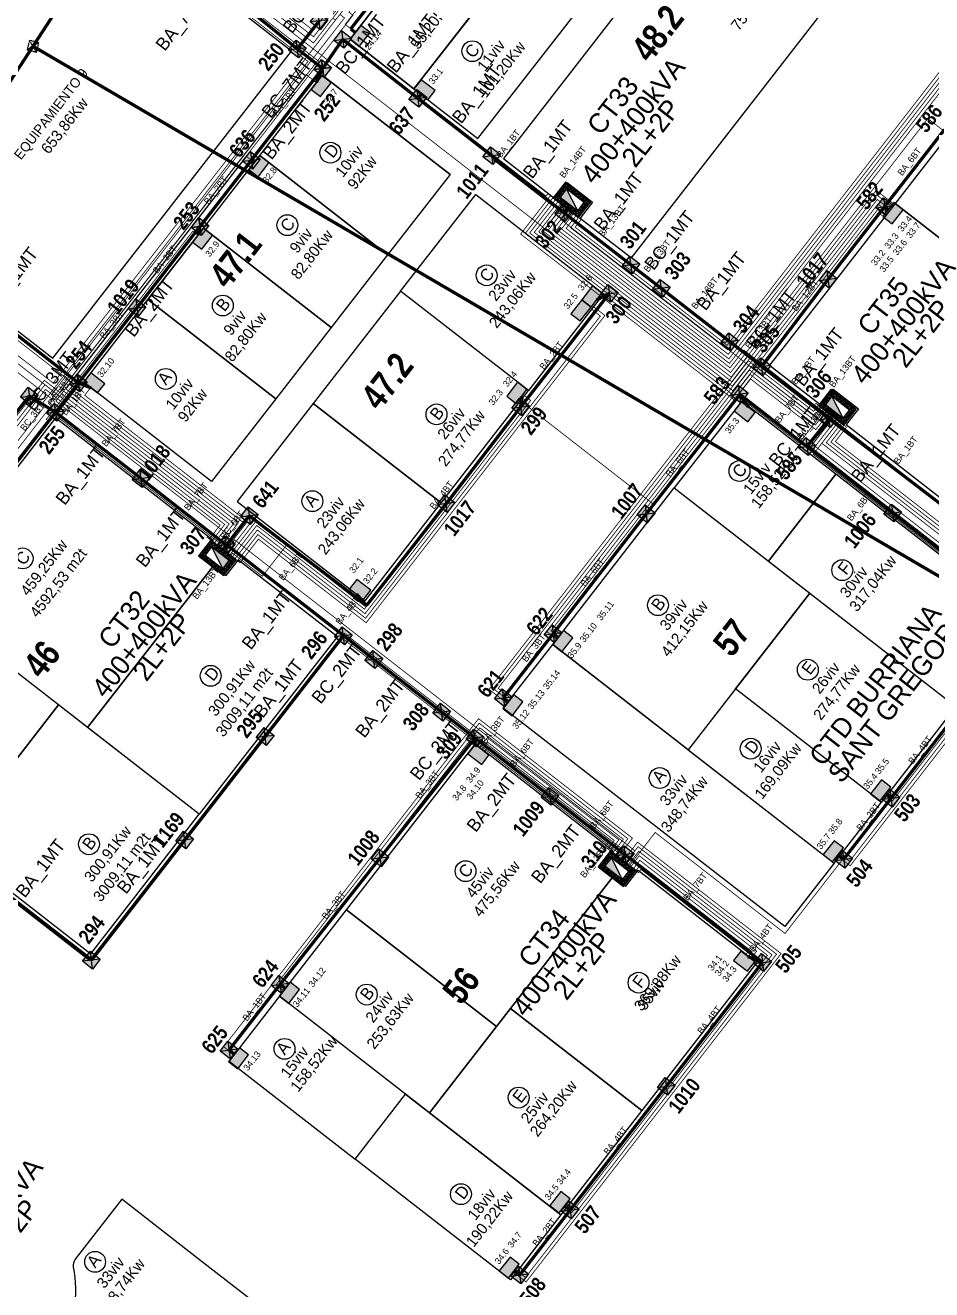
# Model space of a CAD drawing. Header units: metres. Extents: x 750363 to 753809, y 4417932 to 4421953.
# Drawn here: x 752393.5 to 752673.3, y 4419064 to 4419454.3 of the extents above; entities that cross this region are included whole.
import ezdxf
from ezdxf.enums import TextEntityAlignment as Align

# ---------------------------------------------------------------- set-up
doc = ezdxf.new("R2010")
doc.units = ezdxf.units.M
for name, pattern in [('RAYITAS', [0.375, 0.25, -0.125]), ('TRAZO_Y_PUNTO', [25.4, 12.7, -6.35, 0, -6.35]), ('TRAZOS2', [9.525, 6.35, -3.175]), ('VALS2', [1.25, 0.625, -0.125, 0.125, -0.125, 0.125, -0.125])]:
    doc.linetypes.add(name, pattern=pattern)
for name, color, linetype in [('----1-verde oscuro', 104, 'Continuous'), ('----AMARILLO', 2, 'Continuous'), ('----CIANO', 150, 'Continuous'), ('--norte h4', 7, 'TRAZOS2'), ('0-LAMT_EXISTENTE', 20, 'VALS2'), ('0-MANZANAS', 10, 'Continuous'), ('0-REPARCELACION', 5, 'Continuous'), ('1-ANILLO-MT', 40, 'Continuous'), ('1-CONEXIÓN S.T.', 7, 'Continuous'), ('1-CT', 2, 'TRAZOS2'), ('1-CT-TXT', 3, 'TRAZOS2'), ('1-DESVIO-LINEA EXISTENTE', 210, 'Continuous'), ('1-LINEAS-MT', 7, 'Continuous'), ('2-ARQUETAS-CRUCE', 10, 'Continuous'), ('2-ARQUETAS-PASO', 170, 'Continuous'), ('2-ARQUETAS-TRAFO', 7, 'Continuous'), ('2-CARGAS-BT', 7, 'Continuous'), ('2-HORNACINAS', 7, 'Continuous'), ('2-HORNACINAS-TXT-SIMPLE', 2, 'Continuous'), ('2-LINEAS-BT', 10, 'Continuous'), ('2-TEXTO ZANJA-BT', 7, 'Continuous'), ('2-TEXTO ZANJA-MT', 7, 'Continuous'), ('2-TEXTO-ARQUETA-MT', 7, 'Continuous'), ('2-ZANJAS-BT', 170, 'Continuous'), ('2-ZANJAS-MT', 10, 'Continuous'), ('2-ZANJAS-MT-BT', 82, 'Continuous')]:
    doc.layers.add(name, color=color, linetype=linetype)
doc.styles.add('Century', font='GOTHIC.TTF')
doc.styles.add('Century_1_1000', font='GOTHIC.TTF', dxfattribs={"height": 2})
doc.styles.add('Century_1_2000', font='GOTHIC.TTF', dxfattribs={"height": 4})
doc.styles.add('Century_1_2500', font='GOTHIC.TTF', dxfattribs={"height": 6})
doc.styles.add('Urbanismo_1_1000', font='swisscb.ttf', dxfattribs={"height": 3})
doc.styles.add('Urbanismo_1_2500', font='swisscb.ttf', dxfattribs={"height": 8})

# ---------------------------------------------------------------- blocks, each defined once
blk = doc.blocks.new('ct')
at = {"linetype": 'Continuous'}
h = blk.add_hatch(dxfattribs=at)
h.set_pattern_fill('ANSI31', color=253, scale=0.1, angle=-142.1201, style=0)
h.set_pattern_definition([(45, (0, -5e-10), (-0.2245064, 0.2245064), [])])
h.paths.add_polyline_path([(-1183.13, 162.26), (-1193.03, 162.26), (-1193.03, 156.06), (-1183.13, 156.06)])
h.paths.add_polyline_path([(-1184.63, 160.76), (-1184.63, 157.56), (-1191.53, 157.56), (-1191.53, 160.76)], flags=16)
blk.add_hatch(color=80, dxfattribs=at).paths.add_polyline_path([(-1191.53, 160.76), (-1191.53, 157.56), (-1184.63, 157.56)])
at = {"color": 80, "linetype": 'Continuous'}
blk.add_line((-1184.63, 157.56), (-1191.53, 160.76), dxfattribs=at)
at = {"color": 5, "linetype": 'Continuous'}
blk.add_lwpolyline([(-1193.03, 156.06), (-1183.13, 156.06), (-1183.13, 162.26), (-1193.03, 162.26)], close=True, dxfattribs=at)
at = {"color": 6, "linetype": 'Continuous'}
blk.add_lwpolyline([(-1191.53, 157.56), (-1184.63, 157.56), (-1184.63, 160.76), (-1191.53, 160.76)], close=True, dxfattribs=at)
blk = doc.blocks.new('PM')
at = {"color": 192}
for p, q in [((1.5, 1.5), (-1.5, -1.5)), ((-1.5, 1.5), (1.5, -1.5))]:
    blk.add_line(p, q, dxfattribs=at)
blk.add_lwpolyline([(-1.5, -1.5), (1.5, -1.5), (1.5, 1.5), (-1.5, 1.5)], close=True, dxfattribs=at)
blk = doc.blocks.new('HORNACINA')
at = {"layer": '--norte h4'}
blk.add_hatch(color=141, dxfattribs=at).paths.add_polyline_path([(-3.63, 2.72), (-3.63, -2.72), (0, -2.72), (0, 2.72)])
at = {"layer": '--norte h4', "color": 5}
blk.add_lwpolyline([(-3.63, 2.72), (-3.63, -2.72), (0, -2.72), (0, 2.72)], close=True, dxfattribs=at)
blk = doc.blocks.new('Arqueta 001')
h = blk.add_hatch(color=255)
h.dxf.hatch_style = 1
h.paths.add_polyline_path([(-1.95, 1.95), (0, 0), (1.95, 1.95)])
h.paths.add_polyline_path([(0, 0), (-1.95, -1.95), (1.95, -1.95)])
h = blk.add_hatch(color=256)
h.dxf.hatch_style = 1
h.paths.add_polyline_path([(0, 0), (-1.95, 1.95), (-1.95, -1.95)])
h.paths.add_polyline_path([(1.95, -1.95), (1.95, 1.95), (0, 0)])
h = blk.add_hatch(color=256)
h.dxf.hatch_style = 1
h.paths.add_polyline_path([(1.95, 1.95), (-1.95, 1.95), (0, 0)])
h.paths.add_polyline_path([(0, 0), (-1.95, -1.95), (1.95, -1.95)])
for p, q in [((-1.95, 1.95), (1.95, 1.95)), ((-1.95, -1.95), (-1.95, 1.95)), ((-1.95, 1.95), (1.95, -1.95)), ((1.95, 1.95), (-1.95, -1.95)), ((1.95, 1.95), (1.95, -1.95)), ((1.95, -1.95), (-1.95, -1.95))]:
    blk.add_line(p, q)

msp = doc.modelspace()

# ---------------------------------------------------------------- linework, layer by layer
at = {"layer": '----1-verde oscuro', "const_width": 0.25, "elevation": 1.34}
for points in [[(752576.06, 4419197.92), (752576.69, 4419198.73), (752490.88, 4419265.45), (752413.22, 4419165.58), (752324.39, 4419234.65), (752400.36, 4419332.34), (752399.97, 4419332.64), (752408.46, 4419343.57), (752319.8, 4419412.51), (752320.97, 4419414.01)], [(752321.67, 4419413.46), (752321.44, 4419413.16), (752410.63, 4419343.81), (752402.85, 4419333.81), (752453.65, 4419294.3), (752453.07, 4419293.55)], [(752456.88, 4419290.6), (752457.46, 4419291.35), (752466.64, 4419284.2), (752474.1, 4419293.79), (752498.29, 4419274.98), (752547.1, 4419337.75), (752587.34, 4419306.45), (752613.4, 4419339.96), (752632.31, 4419325.25), (752640.26, 4419335.48)], [(752644.64, 4419332.08), (752636.69, 4419321.85), (752691.39, 4419279.31), (752690.75, 4419278.48)], [(752695.16, 4419275.05), (752695.81, 4419275.88), (752702.94, 4419270.34), (752627.99, 4419173.95), (752587.91, 4419205.12), (752579.96, 4419194.89)]]:
    msp.add_lwpolyline(points, dxfattribs=at)
at = {"layer": '----AMARILLO', "const_width": 0.25, "elevation": 1.34}
msp.add_lwpolyline([(752229, 4420415.2), (752233.3, 4420411.86), (752223.54, 4420399.31), (752317.5, 4420326.25), (752315.63, 4420323.84), (752554.53, 4420138.08), (752559.33, 4420144.26), (752711.75, 4420025.74), (752709.71, 4420023.11), (752850.24, 4419913.84), (752786.39, 4419831.72), (752784.73, 4419833.01), (752493.39, 4419458.34), (752494.63, 4419457.38), (752402.21, 4419338.53), (752312.18, 4419408.54), (752318.14, 4419416.21)], dxfattribs=at)
at = {"layer": '----CIANO', "const_width": 0.25, "elevation": 1.34}
for points in [[(751863.85, 4419769.47), (751858.79, 4419762.96), (751873.11, 4419751.83), (751960.59, 4419864.32), (751958.67, 4419865.82), (752150.67, 4420112.73), (752148.93, 4420114.09), (752228.42, 4420216.32), (752226.41, 4420217.89), (752307.99, 4420322.82), (752555.56, 4420130.32), (752560.26, 4420136.37), (752702.81, 4420025.53), (752700.55, 4420022.62), (752843.37, 4419911.56), (752786.18, 4419838), (752784.97, 4419838.94), (752487.92, 4419456.93), (752489.23, 4419455.9), (752402.1, 4419343.85), (752316.15, 4419410.68), (752319.58, 4419415.09)], [(752318.83, 4419415.67), (752314.2, 4419409.71), (752402.3, 4419341.2), (752492.01, 4419456.57), (752490.61, 4419457.66), (752784.91, 4419836.15), (752786.39, 4419835), (752846.87, 4419912.78), (752704.19, 4420023.72), (752726.45, 4420052.34), (752722.76, 4420055.21), (752836.13, 4420201.01), (752845.71, 4420193.57), (752842.33, 4420189.22)]]:
    msp.add_lwpolyline(points, dxfattribs=at)
at = {"layer": '0-LAMT_EXISTENTE', "color": 31, "linetype": 'TRAZO_Y_PUNTO', "ltscale": 0.5, "const_width": 1, "elevation": 1.34}
for points in [[(753045.11, 4420419.53), (752998.2, 4420375.82), (752921.51, 4420256.68), (752823.67, 4420106.48), (752736.8, 4419973.28), (752651.04, 4419840.28), (752555.64, 4419693.8), (752481.48, 4419579.51), (752395.87, 4419447.82), (752322.72, 4419335.53), (752235.88, 4419201.16), (752155.11, 4419077.06), (752066.85, 4418911.37), (751999.41, 4418785), (751920.18, 4418635.76), (751935.75, 4418556.49)], [(752395.87, 4419447.82), (752686.91, 4419277.54)]]:
    msp.add_lwpolyline(points, dxfattribs=at)
at = {"layer": '0-REPARCELACION'}
for points in [[(752569.77, 4419547.89), (752493.71, 4419449.96), (752513.45, 4419434.62), (752555.17, 4419488.32), (752574.91, 4419472.99), (752609.26, 4419517.22)], [(752617.16, 4419511.08), (752578.32, 4419461.08), (752573.47, 4419454.84), (752544.9, 4419418.05), (752541.1, 4419413.15), (752541.1, 4419413.15), (752556.93, 4419400.85), (752560.73, 4419405.75), (752568.55, 4419399.68), (752564.75, 4419394.78), (752580.58, 4419382.48), (752656.65, 4419480.41)], [(752475.64, 4419446.26), (752396.59, 4419507.66), (752392.79, 4419502.77), (752384.97, 4419508.84), (752318.96, 4419423.86), (752326.78, 4419417.79), (752322.98, 4419412.89), (752402.03, 4419351.49)], [(752555.17, 4419488.32), (752513.45, 4419434.62), (752533.2, 4419419.29), (752574.91, 4419472.99)], [(752493.71, 4419449.96), (752518.16, 4419481.44), (752537.91, 4419466.1), (752513.45, 4419434.62)], [(752465.83, 4419414.07), (752485.12, 4419438.9), (752524.61, 4419408.23), (752505.32, 4419383.39)], [(752680.63, 4419423.25), (752661.98, 4419399.24), (752694.88, 4419373.68), (752713.53, 4419397.69)], [(752448.44, 4419391.67), (752465.83, 4419414.07), (752505.32, 4419383.39), (752487.93, 4419361)], [(752509.28, 4419372.19), (752532.51, 4419402.09), (752572, 4419371.42), (752548.77, 4419341.52)], [(752661.98, 4419399.24), (752627.03, 4419354.25), (752623.23, 4419349.36), (752631.05, 4419343.28), (752639.03, 4419337.09), (752642.83, 4419341.98), (752650.65, 4419335.91), (752646.84, 4419331.02), (752710.1, 4419281.88), (752748.85, 4419331.76)], [(752431.34, 4419369.66), (752448.44, 4419391.67), (752487.93, 4419361), (752470.83, 4419338.99)], [(752411.51, 4419344.13), (752431.34, 4419369.66), (752470.83, 4419338.99), (752451, 4419313.46)], [(752509.28, 4419372.19), (752482.35, 4419337.52), (752521.84, 4419306.85), (752548.77, 4419341.52)], [(752614.64, 4419338.3), (752593.8, 4419311.47), (752622.86, 4419288.9), (752643.7, 4419315.73)], [(752451.43, 4419295.4), (752447.62, 4419290.5), (752451.53, 4419287.47), (752412.73, 4419237.51), (752403.76, 4419244.48), (752360.32, 4419278.22), (752402.92, 4419333.07)], [(752643.7, 4419315.73), (752622.86, 4419288.9), (752680.67, 4419243.99), (752701.52, 4419270.82)], [(752556.27, 4419263.15), (752593.8, 4419311.47), (752635.62, 4419278.99), (752598.09, 4419230.67)], [(752489.8, 4419265.6), (752447.19, 4419210.74), (752412.73, 4419237.51), (752451.53, 4419287.47), (752455.44, 4419284.43), (752459.25, 4419289.33)], [(752360.32, 4419278.22), (752326.86, 4419235.14), (752370.3, 4419201.4), (752403.76, 4419244.48)], [(752612.69, 4419249.47), (752635.62, 4419278.99), (752680.67, 4419243.99), (752657.75, 4419214.47)], [(752541.03, 4419243.53), (752556.27, 4419263.15), (752643.15, 4419195.67), (752627.91, 4419176.05)], [(752612.69, 4419249.47), (752598.09, 4419230.67), (752643.15, 4419195.67), (752657.75, 4419214.47)], [(752403.76, 4419244.48), (752370.3, 4419201.4), (752413.73, 4419167.67), (752447.19, 4419210.74)], [(752492.62, 4419181.2), (752532.45, 4419232.47), (752574.87, 4419199.52), (752571.07, 4419194.62), (752574.98, 4419191.58), (752538.96, 4419145.21)], [(752543.29, 4419150.79), (752574.98, 4419191.58), (752578.89, 4419188.55), (752582.69, 4419193.44), (752619.32, 4419165), (752583.83, 4419119.3)], [(752471.95, 4419154.58), (752492.62, 4419181.2), (752538.96, 4419145.21), (752518.29, 4419118.59)], [(752471.95, 4419154.58), (752456.38, 4419134.54), (752495.28, 4419104.33), (752510.85, 4419124.37)], [(752518.29, 4419118.59), (752543.29, 4419150.79), (752583.83, 4419119.3), (752558.82, 4419087.11)], [(752495.28, 4419104.33), (752510.85, 4419124.37), (752558.82, 4419087.11), (752543.26, 4419067.07)]]:
    msp.add_lwpolyline(points, close=True, dxfattribs=at)
for points in [[(752524.61, 4419408.23), (752485.12, 4419438.9)], [(752524.61, 4419408.23), (752504.87, 4419423.56)], [(752448.44, 4419391.67), (752431.34, 4419369.66)]]:
    msp.add_lwpolyline(points, dxfattribs=at)
for points in [[(752482.35, 4419337.52), (752458.9, 4419307.32, 0.000003), (752458.9, 4419307.32), (752498.39, 4419276.65), (752521.84, 4419306.85)], [(752329.97, 4419083.31), (752254.48, 4419141.95), (752220.91, 4419098.73), (752217.67, 4419094.56), (752216.3, 4419092.79), (752214.84, 4419090.91), (752179.79, 4419045.79, -0.261248), (752183.22, 4419022.56), (752373.21, 4418874.99, -0.000006), (752373.21, 4418874.99, 0.000006), (752373.21, 4418874.99), (752373.21, 4418874.99, -0.272714), (752397.24, 4418879.07), (752470.87, 4418973.87), (752395.38, 4419032.51, -0.845154)], [(752423.26, 4419091.89), (752408.87, 4419073.37, 0.213422), (752408.29, 4419070.99, -0.155479), (752405.04, 4419045.69, 0.350001), (752405.91, 4419042.05), (752436.02, 4419018.67), (752437.75, 4419017.33), (752439.93, 4419015.64), (752470.6, 4419055.13), (752447.26, 4419073.25)]]:
    msp.add_lwpolyline(points, format="xyb", close=True, dxfattribs=at)
at = {"layer": '0-REPARCELACION', "color": 6}
for centre in [(752531.47, 4419446.28), (752487.66, 4419414.96), (752474.38, 4419392.59), (752535.88, 4419377.1), (752454.44, 4419367.77), (752436.85, 4419345.13), (752520.42, 4419334.18), (752613.93, 4419316.69), (752482.11, 4419307.38), (752392.64, 4419289.72), (752645.65, 4419286.08), (752588.77, 4419275.27, 1.34), (752450.71, 4419253.49), (752635.02, 4419255.35), (752617.38, 4419230.99), (752589.29, 4419221.93), (752413.14, 4419201.49), (752529.38, 4419193.17), (752582.78, 4419158.76, -1.34), (752498.88, 4419155.08, 1.34), (752473.5, 4419138.32, 1.34), (752545.78, 4419123.28), (752527.95, 4419093.47), (752415.03, 4419072.59)]:
    msp.add_circle(centre, 3.22, dxfattribs=at)
at = {"layer": '1-ANILLO-MT'}
msp.add_lwpolyline([(752391.27, 4419511.36, 0.25, 0.25, 0), (752396.21, 4419517.72, 0.25, 0.25, 0), (752482.45, 4419450.74, 0.25, 0.25, 0), (752842.74, 4419914.09, 0.25, 0.25, 0), (752704.5, 4420021.46, 0.25, 0.25, 0), (752316.32, 4420322.96, 0.25, 0.25, 0), (752150.7, 4420109.85, 0.25, 0.25, 0), (752140.42, 4420117.85, 0.25, 0.25, 0), (752143.84, 4420122.24, 0, 0, 0)], format="xyseb", dxfattribs=at)
at = {"layer": '1-ANILLO-MT', "const_width": 0.25}
msp.add_lwpolyline([(752392.45, 4419510.44), (752396.48, 4419515.62), (752482.44, 4419448.85), (752790.56, 4419845.09), (752796.68, 4419840.34)], dxfattribs=at)
at = {"layer": '1-CONEXIÓN S.T.', "color": 212, "const_width": 0.25}
msp.add_lwpolyline([(752390.08, 4419512.28), (752395.95, 4419519.83), (752482.32, 4419452.74), (752838.95, 4419911.34), (752310.12, 4420322.08), (751868.74, 4419754.44), (751859.69, 4419761.48), (751854.9, 4419765.19), (751775.18, 4419827.18), (751693.33, 4419721.92), (751686.41, 4419727.3), (751684.44, 4419724.77), (751672.99, 4419726.42), (751660.1, 4419724.9), (751656.41, 4419726.97), (751648.96, 4419713.91), (751618.1, 4419731.52), (751600.29, 4419740.92), (751577.68, 4419751.79), (751552.07, 4419762.75)], dxfattribs=at)
at = {"layer": '1-DESVIO-LINEA EXISTENTE'}
msp.add_lwpolyline([(752396.01, 4419507.68, 0.25, 0.25, 0), (752397.23, 4419509.26, 0.25, 0.25, 0), (752480.47, 4419444.61, 0.25, 0.25, 0), (752487.58, 4419453.76, 0.25, 0.25, 0), (752487.58, 4419453.76, 0.25, 0.25, 0), (752564.8, 4419553.01, 0.25, 0.25, 0), (752787.63, 4419839.58, 0.25, 0.25, 0), (752787.55, 4419839.64, 0.25, 0.25, 0), (752843.5, 4419911.6, 0.25, 0.25, 0), (752702.22, 4420021.33, 0.25, 0.25, 0), (752727.8, 4420054.23, 0.25, 0.25, 0), (752722.37, 4420058.45, 0.25, 0.25, 0), (752836.74, 4420205.7, 0.25, 0.25, 0), (752849.38, 4420195.87, 0.25, 0.25, 0), (752843.5, 4420188.31, 0, 0, 0)], format="xyseb", dxfattribs=at)
at = {"layer": '1-DESVIO-LINEA EXISTENTE', "linetype": 'Continuous', "const_width": 0.25}
msp.add_lwpolyline([(752326.79, 4419060.86), (752326.86, 4419067.24), (752327.96, 4419073.56), (752330.36, 4419080.32), (752331.29, 4419082.21), (752332.75, 4419084.53), (752252.13, 4419147.18), (752399.41, 4419336.6), (752398.54, 4419337.28), (752480.75, 4419443.12), (752397.81, 4419507.55)], dxfattribs=at)
at = {"layer": '1-LINEAS-MT', "color": 80, "const_width": 0.25}
for points in [[(752388.9, 4419513.2), (752389.55, 4419514.03), (752382.83, 4419519.26), (752308.1, 4419423.05), (752407.24, 4419346.04), (752400.64, 4419337.54), (752401.52, 4419336.86), (752207.9, 4419087.86), (752102.31, 4419169.97), (752100.39, 4419167.51)], [(752453.72, 4419293.05), (752456.53, 4419296.67), (752402.94, 4419338.29), (752484.27, 4419443), (752396.7, 4419511.01), (752394.82, 4419508.6)], [(752455.3, 4419291.82), (752458.11, 4419295.44), (752581.66, 4419199.47), (752578.8, 4419195.79)], [(752296.83, 4419126.24), (752289.23, 4419116.47), (752253.97, 4419143.85), (752324.81, 4419234.95), (752413.71, 4419165.9), (752491.94, 4419266.63), (752578.86, 4419199.12), (752577.22, 4419197.02)]]:
    msp.add_lwpolyline(points, dxfattribs=at)
at = {"layer": '1-LINEAS-MT', "color": 10, "const_width": 0.25}
for points in [[(752559.44, 4419398.68), (752553.85, 4419391.49), (752396.74, 4419513.51), (752393.64, 4419509.52)], [(752561.02, 4419397.46), (752558.67, 4419394.43), (752640.11, 4419331.17), (752642.25, 4419333.93)], [(752642.96, 4419333.38), (752635.64, 4419323.95), (752692.81, 4419279.55), (752691.52, 4419277.89)]]:
    msp.add_lwpolyline(points, dxfattribs=at)
at = {"layer": '2-LINEAS-BT'}
msp.add_line((752556.63, 4419398.33), (752538.04, 4419412.78), dxfattribs=at)
at = {"layer": '2-LINEAS-BT', "const_width": 0.25}
for points in [[(752577.02, 4419675.14), (752581.48, 4419671.68), (752547.77, 4419628.28), (752597.29, 4419589.83), (752492.22, 4419454.56), (752495.38, 4419452.1)], [(752565.05, 4419394.32), (752563.21, 4419391.95), (752610.13, 4419355.51), (752690.31, 4419458.75), (752789.29, 4419381.87), (752750.11, 4419331.42), (752748.78, 4419332.45)], [(752783.38, 4419381.6), (752784.49, 4419383.03), (752690.67, 4419455.94), (752610.49, 4419352.71), (752560.41, 4419391.6), (752563.47, 4419395.55)], [(752784.17, 4419380.99), (752785.89, 4419383.21), (752690.49, 4419457.34), (752610.31, 4419354.11), (752561.81, 4419391.78), (752564.26, 4419394.93)], [(752697.61, 4419445.1), (752688.82, 4419451.92), (752610.66, 4419351.3), (752559.01, 4419391.42), (752562.68, 4419396.16)], [(752697, 4419444.31), (752689, 4419450.52), (752610.84, 4419349.9), (752557.6, 4419391.25), (752561.89, 4419396.78)], [(752483.34, 4419436.6), (752480.18, 4419439.06), (752404.68, 4419341.84), (752457.84, 4419300.55), (752452.65, 4419293.88)], [(752554.79, 4419402.3), (752554.21, 4419401.55), (752514.95, 4419432.05), (752515.67, 4419432.97)], [(752678.5, 4419420.52), (752672.08, 4419425.5), (752611.19, 4419347.09), (752554.8, 4419390.9), (752560.32, 4419398)], [(752453.44, 4419293.27), (752459.24, 4419300.73), (752406.08, 4419342.02), (752461.8, 4419413.76), (752464.16, 4419411.92)], [(752658.27, 4419395.32), (752657.01, 4419396.3), (752614.65, 4419341.77), (752612.25, 4419338.68), (752546.38, 4419389.84), (752555.58, 4419401.68)], [(752658.89, 4419396.11), (752656.83, 4419397.71), (752613.86, 4419342.38), (752612.07, 4419340.08), (752547.78, 4419390.01), (752556.37, 4419401.07)], [(752659.5, 4419396.9), (752656.66, 4419399.11), (752613.07, 4419342.99), (752611.9, 4419341.48), (752549.18, 4419390.19), (752557.16, 4419400.46)], [(752660.11, 4419397.69), (752656.48, 4419400.51), (752612.28, 4419343.61), (752611.72, 4419342.88), (752550.59, 4419390.37), (752557.95, 4419399.84)], [(752660.73, 4419398.48), (752656.3, 4419401.92), (752611.54, 4419344.29), (752551.99, 4419390.54), (752558.74, 4419399.23)], [(752661.34, 4419399.27), (752656.13, 4419403.32), (752611.37, 4419345.69), (752553.39, 4419390.72), (752559.53, 4419398.62)], [(752554.79, 4419402.3), (752565.85, 4419393.71)], [(752746.8, 4419329.91), (752747.59, 4419329.3), (752709.79, 4419280.63), (752615.28, 4419354.03), (752611.03, 4419348.56), (752556.29, 4419391.07), (752561.16, 4419397.34)], [(752446.77, 4419389.52), (752445.19, 4419390.75), (752407.48, 4419342.19), (752460.64, 4419300.9), (752454.23, 4419292.65)], [(752458.97, 4419288.97), (752465.27, 4419297.09), (752498.52, 4419271.26), (752570.99, 4419364.54), (752567.83, 4419366.99)], [(752459.76, 4419288.36), (752465.45, 4419295.68), (752498.7, 4419269.86), (752572.39, 4419364.71), (752568.44, 4419367.78)], [(752450.28, 4419295.72), (752453.63, 4419300.02), (752399.74, 4419341.88), (752351.44, 4419279.7), (752348.28, 4419282.15)], [(752364.03, 4419302.5), (752366.4, 4419300.66), (752399.53, 4419343.31), (752455.03, 4419300.2), (752451.07, 4419295.11)], [(752451.86, 4419294.49), (752456.43, 4419300.38), (752399.35, 4419344.71), (752366.23, 4419302.06), (752364.65, 4419303.29)], [(752455.02, 4419292.04), (752462.04, 4419301.08), (752411.82, 4419340.09), (752413.66, 4419342.46)], [(752457.39, 4419290.2), (752464.92, 4419299.89), (752498.17, 4419274.07), (752548.07, 4419338.32), (752546.49, 4419339.54)], [(752458.18, 4419289.59), (752465.1, 4419298.49), (752498.34, 4419272.66), (752549.47, 4419338.49), (752547.1, 4419340.33)], [(752492.87, 4419280.94), (752492.76, 4419280.8), (752464.57, 4419302.7), (752455.81, 4419291.43)], [(752494.18, 4419279.92), (752493.46, 4419278.99), (752464.74, 4419301.3), (752456.6, 4419290.81)], [(752492.98, 4419280.85), (752492.98, 4419280.85)], [(752457.89, 4419136.53), (752454.73, 4419138.98), (752533.4, 4419240.25), (752580.9, 4419203.36), (752576.44, 4419197.62)], [(752473.25, 4419156.26), (752470.88, 4419158.1), (752533.59, 4419238.84), (752579.49, 4419203.19), (752575.65, 4419198.24)], [(752473.87, 4419157.05), (752472.29, 4419158.28), (752533.77, 4419237.43), (752578.09, 4419203.01), (752574.86, 4419198.85)], [(752533.62, 4419231.24), (752536.06, 4419234.38), (752576.69, 4419202.83), (752574.07, 4419199.46)], [(752534.41, 4419230.62), (752536.24, 4419232.98), (752575.28, 4419202.66), (752573.28, 4419200.08)], [(752535.2, 4419230.01), (752536.42, 4419231.58), (752573.88, 4419202.48), (752572.49, 4419200.69)], [(752544.1, 4419069.43), (752548.05, 4419066.36), (752626.78, 4419167.72), (752582.48, 4419202.13), (752578.02, 4419196.4)], [(752544.71, 4419070.22), (752547.87, 4419067.76), (752625.38, 4419167.55), (752582.65, 4419200.73), (752578.81, 4419195.78)], [(752559.8, 4419089.65), (752562.17, 4419087.81), (752623.97, 4419167.37), (752582.83, 4419199.33), (752579.6, 4419195.17)], [(752560.42, 4419090.44), (752562, 4419089.21), (752622.57, 4419167.2), (752583.01, 4419197.93), (752580.39, 4419194.56)], [(752617.38, 4419166.13), (752619.23, 4419168.5), (752583.18, 4419196.52), (752581.18, 4419193.94)], [(752616.59, 4419166.74), (752617.82, 4419168.33), (752583.36, 4419195.12), (752581.97, 4419193.33)], [(752615.8, 4419167.35), (752616.42, 4419168.15), (752583.53, 4419193.72), (752582.76, 4419192.72)]]:
    msp.add_lwpolyline(points, dxfattribs=at)
at = {"layer": '2-LINEAS-BT', "color": 170, "const_width": 0.25}
for points in [[(752637.51, 4419337.61), (752636.64, 4419336.49), (752616.51, 4419352.12), (752536.64, 4419249.28), (752542.17, 4419244.99)], [(752638.28, 4419336.97), (752636.81, 4419335.09), (752616.69, 4419350.72), (752538.04, 4419249.46), (752542.78, 4419245.78)], [(752639.07, 4419336.35), (752636.99, 4419333.68), (752616.86, 4419349.31), (752539.44, 4419249.63), (752543.39, 4419246.57)], [(752639.86, 4419335.74), (752637.17, 4419332.28), (752617.04, 4419347.91), (752554.35, 4419267.19), (752557.51, 4419264.74)], [(752640.65, 4419335.13), (752637.34, 4419330.88), (752617.22, 4419346.51), (752555.75, 4419267.37), (752558.12, 4419265.53)], [(752641.44, 4419334.51), (752637.52, 4419329.47), (752617.39, 4419345.1), (752557.15, 4419267.55), (752558.73, 4419266.32)], [(752642.25, 4419333.93), (752634.51, 4419323.97), (752617.32, 4419337.31), (752616.63, 4419336.43)], [(752637.49, 4419337.58), (752646.99, 4419330.25)], [(752643.04, 4419333.32), (752635.91, 4419324.14), (752687.2, 4419284.27), (752685.9, 4419282.6)], [(752643.83, 4419332.71), (752637.32, 4419324.32), (752688.74, 4419284.34), (752686.83, 4419281.87)], [(752644.62, 4419332.09), (752639.33, 4419325.28), (752705.64, 4419273.79), (752660.94, 4419216.24), (752659.36, 4419217.47)], [(752645.41, 4419331.48), (752640.73, 4419325.46), (752707.04, 4419273.96), (752661.12, 4419214.84), (752658.75, 4419216.68)], [(752646.2, 4419330.86), (752642.14, 4419325.64), (752708.44, 4419274.14), (752647.92, 4419196.23), (752644.76, 4419198.69)], [(752646.99, 4419330.25), (752643.54, 4419325.81), (752709.85, 4419274.31), (752648.1, 4419194.83), (752644.15, 4419197.9)]]:
    msp.add_lwpolyline(points, dxfattribs=at)
at = {"layer": '2-LINEAS-BT', "const_width": 0.25, "elevation": 1.34}
for points in [[(752459.76, 4419288.36), (752449.49, 4419296.33)], [(752582.76, 4419192.72), (752572.49, 4419200.69)]]:
    msp.add_lwpolyline(points, dxfattribs=at)
at = {"layer": '2-ZANJAS-BT', "const_width": 1, "elevation": 0}
for points in [[(752493.94, 4419453.17), (752518.48, 4419484.77)], [(752493.94, 4419453.17), (752495.35, 4419452.07)]]:
    msp.add_lwpolyline(points, dxfattribs=at)
at = {"layer": '2-ZANJAS-BT', "const_width": 1}
for points in [[(752483.38, 4419436.65), (752485.24, 4419441.04)], [(752514.71, 4419431.74), (752515.67, 4419432.97)], [(752537.47, 4419414.07), (752514.73, 4419431.76)], [(752677.24, 4419422.12), (752658.72, 4419398.32)], [(752463.26, 4419412.64), (752464.17, 4419411.93)], [(752559.72, 4419396.42), (752537.45, 4419414.08)], [(752559.72, 4419396.42), (752560.68, 4419397.72)], [(752641.28, 4419375.87), (752658.72, 4419398.32)], [(752658.72, 4419398.32), (752659.9, 4419397.41)], [(752446.77, 4419389.52), (752447.39, 4419392.17)], [(752620.84, 4419348.97), (752641.28, 4419375.84)], [(752573.75, 4419371.51), (752546.39, 4419336.45)], [(752573.75, 4419371.51), (752569.78, 4419369.45)], [(752413.85, 4419342.31), (752409.88, 4419343.9)], [(752394.7, 4419339.88), (752365.72, 4419302.57)], [(752546.39, 4419336.45), (752546.64, 4419339.73)], [(752585.14, 4419303.48), (752614.05, 4419340.34)], [(752613.85, 4419340.64), (752616.62, 4419336.43)], [(752634.76, 4419324.25), (752613.87, 4419340.48)], [(752523.37, 4419306.52), (752546.39, 4419336.45)], [(752641.58, 4419332.83), (752676.16, 4419306.4)], [(752523.43, 4419306.6), (752498.84, 4419275.23)], [(752498.84, 4419275.23), (752462.6, 4419302.9)], [(752585.14, 4419303.47), (752556.42, 4419266.48)], [(752455.55, 4419293.83), (752454.49, 4419292.46)], [(752498.86, 4419275.09), (752495.75, 4419278.7)], [(752556.42, 4419266.49), (752541.02, 4419246.67)], [(752556.42, 4419266.49), (752557.95, 4419265.31)], [(752541.02, 4419246.7), (752542.56, 4419245.5)], [(752660.75, 4419215.72), (752681.85, 4419242.91)], [(752503, 4419197.29), (752532.28, 4419234.28)], [(752532.28, 4419234.28), (752532.29, 4419232.28)], [(752660.73, 4419215.71), (752659.01, 4419217.05)], [(752646.05, 4419196.82), (752660.74, 4419215.71)], [(752472.13, 4419158.24), (752503, 4419197.29)], [(752578.64, 4419198.27), (752577.57, 4419196.75)], [(752578.64, 4419198.27), (752621.03, 4419164.99)], [(752646.06, 4419196.82), (752644.32, 4419198.16)], [(752621.03, 4419164.99), (752616.49, 4419166.81)], [(752591.35, 4419126.78), (752621.03, 4419164.99)], [(752456.37, 4419137.95), (752472.13, 4419158.24)], [(752472.13, 4419158.24), (752473.79, 4419156.95)], [(752456.37, 4419137.95), (752458, 4419136.68)], [(752591.35, 4419126.78), (752561.67, 4419088.56)], [(752561.67, 4419088.56), (752546.08, 4419068.5)], [(752561.67, 4419088.56), (752559.98, 4419089.88)], [(752546.08, 4419068.5), (752544.46, 4419069.76)]]:
    msp.add_lwpolyline(points, dxfattribs=at)
at = {"layer": '2-ZANJAS-BT', "linetype": 'RAYITAS', "ltscale": 4, "const_width": 1}
for points in [[(752402.83, 4419334.81), (752394.7, 4419339.88)], [(752634.74, 4419324.27), (752641.58, 4419332.83)], [(752462.6, 4419302.9), (752455.6, 4419293.89)]]:
    msp.add_lwpolyline(points, dxfattribs=at)
at = {"layer": '2-ZANJAS-MT', "const_width": 1}
for points in [[(752443, 4419474.79), (752477.46, 4419447)], [(752514.65, 4419431.75), (752491.43, 4419449.96)], [(752537.47, 4419414.02), (752514.65, 4419431.75)], [(752559.72, 4419396.42), (752537.47, 4419414.02)], [(752559.72, 4419396.42), (752560.71, 4419397.7)], [(752409.89, 4419343.91), (752370.55, 4419374.52)], [(752402.83, 4419334.82), (752374.42, 4419298.24)], [(752641.58, 4419332.83), (752642.37, 4419333.84)], [(752641.63, 4419332.44), (752634.74, 4419324.27)], [(752491.72, 4419265.91), (752455.74, 4419293.85)], [(752467.52, 4419234.74), (752491.72, 4419265.91)], [(752501.07, 4419258.52), (752522.03, 4419242.25)], [(752442.69, 4419202.77), (752467.52, 4419234.74)], [(752413.9, 4419165.7), (752442.69, 4419202.77)], [(752369.77, 4419200.07), (752413.84, 4419165.85)]]:
    msp.add_lwpolyline(points, dxfattribs=at)
at = {"layer": '2-ZANJAS-MT', "linetype": 'RAYITAS', "ltscale": 4, "const_width": 1}
for points in [[(752477.46, 4419447), (752484.19, 4419455.6)], [(752477.46, 4419447), (752485.26, 4419440.94)], [(752485.26, 4419440.94), (752491.43, 4419449.96)], [(752491.72, 4419265.91), (752501.07, 4419258.52)], [(752522.03, 4419242.25), (752532.28, 4419234.28)]]:
    msp.add_lwpolyline(points, dxfattribs=at)
at = {"layer": '2-ZANJAS-MT-BT', "const_width": 1}
for points in [[(752463.24, 4419412.64), (752485.2, 4419440.93)], [(752447.41, 4419392.2), (752463.27, 4419412.61)], [(752559.72, 4419396.42), (752580.53, 4419380.25)], [(752447.39, 4419392.18), (752427.95, 4419367.08)], [(752589.79, 4419373.06), (752610.94, 4419356.63)], [(752409.68, 4419343.62), (752427.9, 4419367.08)], [(752641.58, 4419332.83), (752620.84, 4419348.94)], [(752429.28, 4419314.36), (752402.83, 4419334.82)], [(752661.21, 4419303.68), (752634.74, 4419324.27)], [(752455.55, 4419293.83), (752429.2, 4419314.34)], [(752661.17, 4419303.71), (752687.74, 4419283.05)], [(752532.28, 4419234.28), (752555.46, 4419216.28)], [(752555.46, 4419216.28), (752578.64, 4419198.27)]]:
    msp.add_lwpolyline(points, dxfattribs=at)
at = {"layer": '2-ZANJAS-MT-BT', "linetype": 'RAYITAS', "ltscale": 4, "const_width": 1}
for points in [[(752580.53, 4419380.25), (752589.79, 4419373.06)], [(752610.94, 4419356.63), (752620.84, 4419348.97)], [(752402.87, 4419334.85), (752409.68, 4419343.62)]]:
    msp.add_lwpolyline(points, dxfattribs=at)

# ---------------------------------------------------------------- block references
at = {"layer": '0-LAMT_EXISTENTE', "rotation": 255.9200329694507}
msp.add_blockref('PM', (752395.87, 4419447.82, 1.34), dxfattribs=at)
at = {"layer": '1-CT'}
for p, rotation in [((753402.47, 4418545.47), 322.1318596409795), ((753484.35, 4418481.43, 1.34), 322.1318596409795), ((753484.35, 4418481.43, 1.34), 322.1318596409795), ((751612.52, 4420144.84, 1.34), 142.1318596409795), ((751612.52, 4420144.84, 1.34), 142.1318596409795), ((753416.32, 4418339, 1.34), 322.1318596409795), ((753416.32, 4418339, 1.34), 322.1318596409795)]:
    msp.add_blockref('ct', p, dxfattribs=dict(at, rotation=rotation))
at = {"layer": '2-ARQUETAS-CRUCE'}
for p, rotation in [((752491.43, 4419449.96), 52.16329557647375), ((752477.46, 4419447), 232.1318596168665), ((752485.26, 4419440.94), 232.1318596168665), ((752485.27, 4419440.94), 52.16329557310307), ((752620.84, 4419348.94), 232.1318596168665), ((752409.88, 4419343.9), 232.1318596168665), ((752409.89, 4419343.9), 52.16329557310307), ((752394.7, 4419339.88), 52.16329557310307), ((752613.87, 4419340.48), 52.16329557575735), ((752402.83, 4419334.82), 232.1318596168665), ((752634.74, 4419324.27), 52.16329557575735), ((752462.6, 4419302.9), 52.16329557310307), ((752491.66, 4419265.83), 232.1318596168665), ((752532.28, 4419234.28), 232.1318596168665), ((752413.9, 4419165.7), 232.1318596168665), ((752621.03, 4419164.99), 52.16329557629396)]:
    msp.add_blockref('Arqueta 001', p, dxfattribs=dict(at, rotation=rotation))
at = {"layer": '2-ARQUETAS-PASO'}
for p, rotation in [((752484.18, 4419455.65), 232.1318596168665), ((752514.65, 4419431.75), 52.16329557575735), ((752537.47, 4419414.02), 52.16329557575735), ((752463.29, 4419412.64), 52.16329557310307), ((752658.72, 4419398.32), 52.16329557575735), ((752447.39, 4419392.18), 232.1318596168665), ((752447.4, 4419392.17), 52.16329557310307), ((752580.46, 4419380.3), 232.1318596168665), ((752641.28, 4419375.87), 52.16329557575735), ((752573.75, 4419371.51), 52.16329557310307), ((752589.79, 4419373.06), 232.1318596168665), ((752427.95, 4419367.08), 52.16329557310307), ((752610.94, 4419356.63), 232.1318596168665), ((752546.39, 4419336.45), 52.16329557310307), ((752429.2, 4419314.34), 232.1318596168665), ((752523.36, 4419306.59), 232.1318596168665), ((752585.13, 4419303.48), 52.16329557575735), ((752661.23, 4419303.72), 52.16329557575735), ((752556.41, 4419266.49), 52.16329557575735), ((752501.07, 4419258.52), 232.1318596168665), ((752541.02, 4419246.68), 52.16329557575735), ((752522.03, 4419242.25), 232.1318596168665), ((752467.52, 4419234.74), 232.1318596168665), ((752555.46, 4419216.28), 52.16329557629396), ((752660.73, 4419215.71), 52.16329557575735), ((752442.68, 4419202.81), 232.1318596168665), ((752503, 4419197.29), 52.16329557629396), ((752646.06, 4419196.82), 52.16329557575735), ((752472.13, 4419158.24), 52.16329557629396), ((752456.37, 4419137.95), 52.16329557629396), ((752591.35, 4419126.78), 52.16329557629396), ((752561.67, 4419088.56), 52.16329557629396), ((752546.08, 4419068.5), 52.16329557629396)]:
    msp.add_blockref('Arqueta 001', p, dxfattribs=dict(at, rotation=rotation))
at = {"layer": '2-ARQUETAS-TRAFO', "rotation": 232.1318596168665}
for p in [(752559.72, 4419396.42), (752641.58, 4419332.83), (752455.55, 4419293.88), (752578.64, 4419198.27)]:
    msp.add_blockref('Arqueta 001', p, dxfattribs=at)
at = {"layer": '2-HORNACINAS'}
for p, rotation in [((752495.38, 4419452.11), 142.1262165960849), ((752483.38, 4419436.65), 142.1262165960849), ((752515.6, 4419432.95), 232.1262165962033), ((752464.16, 4419411.91), 142.1262165960849), ((752659.9, 4419397.41), 142.1262165960849), ((752446.77, 4419389.52), 142.1262165960849), ((752566.92, 4419371.68), 142.1262165960849), ((752563.58, 4419367.39), 142.1262165960849), ((752413.66, 4419342.46), 232.1262165962033), ((752543.77, 4419341.96), 142.1262165960849), ((752614.41, 4419333.56), 232.1262165945555), ((752495.75, 4419278.7), 232.1262165962033), ((752557.94, 4419265.3), 142.1262165960849), ((752542.56, 4419245.5), 142.1262165960849), ((752532.22, 4419227.74), 232.1262165945555), ((752656.07, 4419219.19), 142.1262165960849), ((752641.48, 4419200.42), 142.1262165960849), ((752614.26, 4419163.95), 232.1262165945555), ((752473.62, 4419156.73), 142.1262165960849), ((752457.89, 4419136.53), 142.1262165960849), ((752557.11, 4419092.11), 142.1262165960849), ((752541.44, 4419071.92), 142.1262165960849)]:
    msp.add_blockref('HORNACINA', p, dxfattribs=dict(at, rotation=rotation))

# ---------------------------------------------------------------- texts
at = {"layer": '0-MANZANAS', "char_height": 8, "attachment_point": 1, "rotation": 52.1633, "style": 'Urbanismo_1_2500'}
for s, insert in [('\\pxqc;48.2', (752576.84, 4419443.22, 1.34)), ('\\pxqc;47.1', (752446.53, 4419373.4, 1.34)), ('\\pxqc;47.2', (752493.35, 4419335.86, 1.34)), ('\\pxqc;57', (752599.74, 4419256.69, 1.34)), ('\\pxqc;46', (752386.79, 4419250.02, 1.34)), ('\\pxqc;56', (752516.24, 4419149.33, 1.34))]:
    msp.add_mtext_dynamic_manual_height_columns(s, width=28.0708, gutter_width=40, heights=[0], dxfattribs=dict(at, insert=insert))
at = {"layer": '0-REPARCELACION', "color": 3, "char_height": 3.75, "width": 7.0666, "attachment_point": 1, "rotation": 52.1633, "style": 'Century'}
for s, insert in [('C', (752528.81, 4419446.14)), ('D', (752485.47, 4419415.3)), ('C', (752471.83, 4419392.45)), ('C', (752533.32, 4419376.96)), ('B', (752452.04, 4419367.95)), ('A', (752433.93, 4419345.28)), ('B', (752518.03, 4419334.35)), ('C', (752611.37, 4419316.56)), ('A', (752479.19, 4419307.52)), ('F', (752643.92, 4419286.63)), ('B', (752586.38, 4419275.45, 1.34)), ('E', (752632.75, 4419255.79)), ('D', (752615.19, 4419231.33)), ('A', (752586.6, 4419222.38)), ('C', (752526.82, 4419193.04)), ('F', (752580.55, 4419159.04, -1.34)), ('B', (752496.49, 4419155.26, 1.34)), ('A', (752470.58, 4419138.47, 1.34)), ('E', (752543.54, 4419123.57)), ('D', (752525.76, 4419093.81)), ('A', (752412.11, 4419072.74))]:
    msp.add_mtext(s, dxfattribs=dict(at, insert=insert))
at = {"layer": '0-REPARCELACION', "color": 5, "insert": (752389.75, 4419414.38), "char_height": 3, "width": 72.8802, "attachment_point": 1, "rotation": 52.1633, "style": 'Century'}
msp.add_mtext('EQUIPAMIENTO 9', dxfattribs=at)
at = {"layer": '0-REPARCELACION', "color": 1, "char_height": 3.75, "width": 7.0666, "attachment_point": 1, "rotation": 52.1633, "style": 'Century'}
for s, insert in [('C', (752390.08, 4419289.59)), ('D', (752448.52, 4419253.84)), ('B', (752410.74, 4419201.66))]:
    msp.add_mtext(s, dxfattribs=dict(at, insert=insert))
at = {"layer": '1-CT-TXT', "color": 5, "style": 'Century_1_2500'}
for s, p in [('400+400kVA', (752583.34, 4419423.04, 1.34)), ('CT33', (752577.15, 4419427.71, 1.34)), ('2L+2P', (752588.97, 4419419.23, 1.34)), ('400+400kVA', (752666.81, 4419361.18, 1.34)), ('CT35', (752660.62, 4419365.86, 1.34)), ('2L+2P', (752672.44, 4419357.38, 1.34)), ('400+400kVA', (752432.44, 4419264.46, 1.34)), ('CT32', (752426.25, 4419269.13, 1.34)), ('2L+2P', (752438.07, 4419260.65, 1.34)), ('CTD BURRIANA', (752658.17, 4419248.92, 1.34)), ('SANT GREGORI', (752664.36, 4419244.25, 1.34)), ('400+400kVA', (752562.12, 4419166.03, 1.34)), ('CT34', (752555.92, 4419170.7, 1.34)), ('2L+2P', (752567.75, 4419162.22, 1.34)), ('400+400kVA', (752385.11, 4419083.46)), ('2L+2P', (752390.74, 4419079.65))]:
    msp.add_text(s, height=6, rotation=52.1319, dxfattribs=at).set_placement(p, align=Align.CENTER)
at = {"layer": '2-CARGAS-BT', "color": 5, "char_height": 3.4, "attachment_point": 1, "rotation": 52.1633, "style": 'Century'}
for s, insert, width in [('754,80Kw', (752610.99, 4419454.42), 7.0666), ('55,20Kw', (752512.09, 4419448.64), 7.0666), ('11viv', (752532.67, 4419441.85), 7.0666), ('101,20Kw', (752533.04, 4419433.71), 7.0666), ('653,86Kw', (752398.02, 4419416.36), 7.0666), ('10viv', (752488.86, 4419409.18), 7.0666), ('92Kw', (752492.62, 4419405.39), 1.5543), ('9viv', (752474.76, 4419385.74), 7.0666), ('82,80Kw', (752475.14, 4419377.6), 7.0666), ('23viv', (752536.1, 4419370.95), 7.0666), ('243,06Kw', (752536.31, 4419362.59), 7.0666), ('9viv', (752454.35, 4419360.33), 7.0666), ('82,80Kw', (752454.73, 4419352.19), 7.0666), ('10viv', (752436.5, 4419337.35), 7.0666), ('92Kw', (752440.26, 4419333.56), 1.5543), ('26viv', (752520.39, 4419328.25), 7.0666), ('274,77Kw', (752520.59, 4419319.9), 7.0666), ('  158,52Kw', (752615.66, 4419304.93), 24.5712), ('15viv', (752614.77, 4419311.29), 7.0666), ('23viv', (752483.11, 4419300.81), 7.0666), ('243,06Kw', (752483.46, 4419292.65), 7.0666), ('459,25Kw', (752391.66, 4419279.95), 7.0666), ('4592,53 m2t', (752394.56, 4419273.26), 36.1356), ('30viv', (752644.62, 4419279.31), 7.0666), ('   317,04Kw', (752645.23, 4419272.09), 24.9721), ('39viv', (752589.02, 4419269.24, 1.34), 7.0666), ('412,15Kw', (752589.39, 4419261.1, 1.34), 7.0666), ('300,91Kw', (752449.64, 4419242.79), 7.0666), ('26viv', (752636.02, 4419249.71), 7.0666), ('274,77Kw', (752636.39, 4419241.57), 7.0666), ('3009,11 m2t', (752451.96, 4419236.42), 33.9052), ('16viv', (752617.9, 4419225.35), 7.0666), ('169,09Kw', (752618.27, 4419217.21), 7.0666), ('33viv', (752588.99, 4419215.11), 7.0666), ('348,74Kw', (752589.36, 4419206.97), 19.8061), ('300,91Kw', (752411.36, 4419191.57), 7.0666), ('3009,11 m2t', (752414.14, 4419185.5), 33.9052), ('45viv', (752529.2, 4419186.63), 7.0666), ('475,56Kw', (752531.37, 4419180.81), 7.0666), ('\\pxt2;  369,88Kw', (752579.54, 4419149.79, -1.34), 23.3811), ('35viv', (752582.06, 4419152, -1.34), 7.0666), ('24viv', (752498.19, 4419148.19, 1.34), 7.0666), ('253,63Kw', (752498.56, 4419140.05, 1.34), 7.0666), ('15viv', (752472.02, 4419131.11), 7.0666), ('  158,52Kw', (752473.46, 4419124.82), 23.8077), ('  264,20Kw', (752547.4, 4419111), 23.824), ('25viv', (752546.14, 4419117.06), 7.0666), ('190,22Kw', (752529.21, 4419078.92), 7.0666), ('18viv', (752529.76, 4419087.2), 7.0666), ('33viv', (752415.21, 4419066.17), 7.0666), ('348,74Kw', (752415.58, 4419058.03), 7.0666)]:
    msp.add_mtext(s, dxfattribs=dict(at, insert=insert, width=width))
at = {"layer": '2-HORNACINAS-TXT-SIMPLE', "char_height": 2, "attachment_point": 1, "rotation": 52.1633, "style": 'Century_1_1000'}
for s, insert in [('\\pxql;24.14', (752498, 4419447.71)), ('\\pxql;33.1', (752517.82, 4419437.16)), ('\\pxql;32.7', (752485.36, 4419430.84, 1.34)), ('\\pxql;32.8', (752466.53, 4419406.6, 1.34)), ('\\pxql;33.4', (752662.6, 4419391.62)), ('\\pxql;33.7', (752665.19, 4419389.6)), ('\\pxql;33.3', (752658.48, 4419386.32)), ('\\pxql;32.9', (752448.85, 4419383.83, 1.34)), ('\\pxql;33.2', (752654.35, 4419381.14, -1.34)), ('\\pxql;33.6', (752661.08, 4419384.3)), ('\\pxql;33.5', (752656.95, 4419379.12, -1.34)), ('\\pxql;32.6', (752563.86, 4419373.42, 1.34)), ('\\pxql;32.5', (752559.46, 4419367.75, 1.34)), ('\\pxql;32.10', (752415.48, 4419346.63)), ('\\pxql;32.4', (752540.72, 4419343.7, 1.34)), ('\\pxql;32.3', (752536.32, 4419338.03, 1.34)), ('\\pxql;35.3', (752609.26, 4419329.28)), ('\\pxql;32.1', (752493.28, 4419286.21)), ('\\pxql;32.2', (752497.57, 4419282.87)), ('\\pxql;35.11', (752569.67, 4419271.55)), ('\\pxql;35.10', (752564.44, 4419264.81)), ('\\pxql;35.9', (752560.65, 4419259.93)), ('\\pxql;35.14', (752553.1, 4419250.28)), ('\\pxql;35.13', (752548.31, 4419244.11)), ('\\pxql;35.12', (752543.61, 4419238.06)), ('\\pxql;34.9', (752529.36, 4419221.45, -1.34)), ('\\pxql;35.5', (752655.55, 4419224.14)), ('\\pxql;34.10', (752529.49, 4419216.28, -1.34)), ('\\pxql;35.4', (752651.97, 4419219.53)), ('\\pxql;34.8', (752525.07, 4419215.92, -1.34)), ('\\pxql;35.8', (752641.12, 4419205.57)), ('\\pxql;35.7', (752637.54, 4419200.96)), ('\\pxql;34.1', (752603.98, 4419163.47, -1.34)), ('\\pxql;34.12', (752480.71, 4419158.42)), ('\\pxql;34.2', (752606.14, 4419161.8, -1.34)), ('\\pxql;34.3', (752608.45, 4419160.01, -1.34)), ('\\pxql;34.11', (752475.88, 4419152.2)), ('\\pxql;34.13', (752460.62, 4419132.6)), ('\\pxql;34.4', (752557.29, 4419097.43)), ('\\pxql;34.5', (752553.57, 4419092.65)), ('\\pxql;34.7', (752542.14, 4419077.98)), ('\\pxql;34.6', (752538.18, 4419072.88))]:
    msp.add_mtext_dynamic_manual_height_columns(s, width=24.5045, gutter_width=30, heights=[0], dxfattribs=dict(at, insert=insert))
at = {"layer": '2-TEXTO ZANJA-BT', "char_height": 2, "attachment_point": 1, "rotation": 52.1633, "style": 'Century_1_1000'}
for s, width, insert in [('BA_1BT', 11.0137, (752469.63, 4419427.25, 1.34)), ('BA_1BT', 17.1368, (752538.72, 4419414.43)), ('BA_14BT', 17.1368, (752558.18, 4419408.18)), ('BA_6BT', 17.1368, (752662.54, 4419408.87)), ('BA_2BT', 11.0137, (752448.46, 4419400, 1.34)), ('BA_13BT', 17.1368, (752570.19, 4419389.98)), ('BA_3BT', 11.0137, (752432.68, 4419378.68, 1.34)), ('BC_13BT', 17.1368, (752584.17, 4419379.12)), ('BA_13BT', 17.1368, (752598.88, 4419367.7)), ('BA_12BT', 17.1368, (752629.9, 4419366.98)), ('BA_3BT', 11.0137, (752416.25, 4419358.53, 1.34)), ('BC_13BT', 17.1368, (752615.52, 4419355.52, -1.34)), ('BA_2BT', 11.0137, (752552.02, 4419349.03)), ('BA_1BT', 17.1368, (752629.76, 4419344.4)), ('BA_13BT', 17.1368, (752641.42, 4419343.5)), ('BC_4BT', 11.0137, (752400.25, 4419337.92, 1.34)), ('BA_1BT', 11.0137, (752404.44, 4419334.92, 1.34)), ('BC_3BT', 11.0137, (752391.71, 4419330.12, 1.34)), ('BA_7BT', 17.5206, (752624.69, 4419332.56)), ('BC_13BT', 17.1368, (752631.56, 4419327.41)), ('BA_7BT', 11.0137, (752416.87, 4419325.27, 1.34)), ('BA_1BT', 17.1368, (752661.38, 4419319.84)), ('BA_6BT', 17.5206, (752590.99, 4419315.92)), ('BA_7BT', 11.0137, (752442.3, 4419305.52, 1.34)), ('BA_4BT', 11.0137, (752518.08, 4419305.92)), ('BA_6BT', 17.5206, (752646.93, 4419302.31, -1.34)), ('BC_6BT', 11.0137, (752453.44, 4419296.64)), ('BA_6BT', 11.0137, (752471.55, 4419283.92)), ('BA_6BT', 17.5206, (752564.68, 4419282.04)), ('BA_13BT', 11.0137, (752444.9, 4419278.14, 1.34)), ('BA_4BT', 11.0137, (752489.1, 4419270.28)), ('BA_3BT', 17.5206, (752546.59, 4419258.76)), ('BA_3BT', 8.7922, (752533.91, 4419233.44, 1.34)), ('BA_6BT', 8.7922, (752542.92, 4419226.44, 1.34)), ('BA_4BT', 17.5206, (752665.85, 4419227.28)), ('BA_3BT', 8.7922, (752513.71, 4419216.61, 1.34)), ('BA_6BT', 8.7922, (752567.55, 4419207.31, 1.34)), ('BA_2BT', 17.5206, (752649.85, 4419206.68)), ('BA_13BT', 8.7922, (752564.58, 4419192.16, 1.34)), ('BA_7BT', 8.7922, (752596.39, 4419185.1)), ('BA_3BT', 8.7922, (752484.79, 4419179.37, 1.34)), ('BA_4BT', 8.7922, (752616.74, 4419169.3)), ('BA_1BT', 8.7922, (752460.35, 4419147.91, 1.34)), ('BA_4BT', 8.7922, (752600.75, 4419143.94, 1.34)), ('BA_4BT', 8.7922, (752571.8, 4419106.68, 1.34)), ('BA_2BT', 8.7922, (752549.84, 4419078.4, 1.34))]:
    msp.add_mtext_dynamic_manual_height_columns(s, width=width, gutter_width=10, heights=[0], dxfattribs=dict(at, insert=insert))
at = {"layer": '2-TEXTO ZANJA-MT', "char_height": 4, "attachment_point": 1, "rotation": 52.1633, "style": 'Century_1_2000'}
for s, insert in [('BC_4MT', (752472.62, 4419453.87, -8.05)), ('BA_7MT', (752433.39, 4419448.51, -8.05)), ('BC_1MT', (752488.87, 4419441.25, -8.05)), ('BA_1MT', (752504.74, 4419441.72, -8.05)), ('BC_7MT', (752466.09, 4419427.76, -8.05)), ('BA_1MT', (752524.89, 4419426.07, -8.05)), ('BA_2MT', (752466.35, 4419414.95, -8.05)), ('BA_1MT', (752546.78, 4419409.07, -8.05)), ('BA_1MT', (752568.59, 4419393.01, -8.05)), ('BC_1MT', (752584.27, 4419380.83, -8.05)), ('BA_1MT', (752381.77, 4419369.79, -9.4)), ('BA_1MT', (752600.3, 4419368.38, -8.05)), ('BA_2MT', (752423.82, 4419360.19, -8.05)), ('BC_1MT', (752615.64, 4419356.46, -8.05)), ('BA_1MT', (752630.49, 4419344.93, -8.05)), ('BC_3MT', (752392.94, 4419337.28, -8.05)), ('BC_1MT', (752622.63, 4419320.24, -8.05)), ('BA_1MT', (752648.01, 4419315.24, -8.05)), ('BA_1MT', (752402.51, 4419308.32, -8.05)), ('BA_1MT', (752427.27, 4419289.09, -8.05)), ('BA_1MT', (752459.97, 4419263.69, -8.05)), ('BC_2MT', (752481.51, 4419246.96, -8.05)), ('BA_1MT', (752463.63, 4419242.61, -8.05)), ('BA_2MT', (752495.01, 4419236.47, -8.05)), ('BC_2MT', (752511.88, 4419223.36, -8.05)), ('BA_2MT', (752529.38, 4419207.37, -17.45)), ('BA_2MT', (752549.28, 4419191.51, -17.45)), ('BA_1MT', (752390.19, 4419187.12, -8.05)), ('BA_1MT', (752421.43, 4419188.28, -8.05))]:
    msp.add_mtext_dynamic_manual_height_columns(s, width=8.2281, gutter_width=10, heights=[0], dxfattribs=dict(at, insert=insert))
at = {"layer": '2-TEXTO-ARQUETA-MT', "char_height": 4.5, "attachment_point": 5, "rotation": 52.1633, "style": 'Urbanismo_1_1000'}
for s, insert, width in [('250', (752469.41, 4419444.63, 1.34), 5.7019), ('252', (752486.62, 4419429.02, 2.68), 5.7137), ('637', (752509.72, 4419424.81, 1.34), 5.694), ('586', (752672.5, 4419425.54, 1.34), 5.7137), ('636', (752460.48, 4419417.8, 1.34), 5.694), ('1011', (752531.47, 4419406.22, 1.34), 5.694), ('582', (752654.11, 4419401.71, 1.34), 5.7255), ('253', (752443.22, 4419395.54), 5.7216), ('302', (752554.89, 4419389.79, 1.34), 5.7216), ('301', (752581.05, 4419389.61, 1.34), 5.2494), ('303', (752594.87, 4419380.05, 1.34), 5.7295), ('1017', (752636.41, 4419378.66, 1.34), 5.7255), ('1019', (752423.71, 4419370.53, 1.34), 5.694), ('300', (752576.63, 4419366.44, 1.34), 5.7098), ('304', (752615.96, 4419363.55, 1.34), 5.7334), ('305', (752622.29, 4419357.57, 1.34), 5.7058), ('254', (752409.97, 4419352.66, 1.34), 5.7255), ('583', (752606.99, 4419341.58, 1.34), 5.7334), ('306', (752638.38, 4419343.55, 1.34), 5.7098), ('299', (752550.46, 4419332.22, 1.34), 5.6901), ('255', (752401.71, 4419326.29, 1.34), 5.698), ('1018', (752433.29, 4419319.34, 1.34), 5.7255), ('585', (752629.27, 4419318.32, 1.34), 5.7098), ('641', (752467.61, 4419309.53, 1.34), 5.2336), ('1007', (752579.26, 4419307.43, 1.34), 5.7334), ('1017', (752527.63, 4419302.11, 1.34), 5.7019), ('1006', (752651.18, 4419298.33, 1.34), 5.694), ('307', (752445.26, 4419295.14, 2.68), 5.7098), ('622', (752552.18, 4419270.32, 1.34), 5.7058), ('298', (752505.87, 4419265.5, 1.34), 5.698), ('296', (752482.68, 4419263.02, 1.34), 5.7019), ('621', (752537.07, 4419251.11, 1.34), 5.2336), ('308', (752514.07, 4419240.86, 1.34), 5.7058), ('295', (752462.76, 4419238.69, 1.34), 5.698), ('309', (752524.34, 4419232.06, 1.34), 5.698), ('503', (752665.75, 4419212.77, 1.34), 5.7334), ('1009', (752548.89, 4419209.41, 1.34), 5.7098), ('1169', (752437.68, 4419205.92, 1.34), 5.698), ('1008', (752497.9, 4419200.41, 1.34), 5.7176), ('310', (752569.06, 4419198.34, 1.34), 5.7098), ('504', (752650.97, 4419192.58, 1.34), 5.7373), ('294', (752413.97, 4419175.14, 1.34), 5.7255), ('505', (752629.08, 4419166.06, 1.34), 5.7098), ('624', (752467.58, 4419161.54, 1.34), 5.7176), ('625', (752451.93, 4419141.18, 1.34), 5.6901), ('1010', (752596.92, 4419123.87, 1.34), 5.7137), ('507', (752567.1, 4419085.64, 1.34), 5.7137), ('508', (752550.14, 4419063.48, 1.34), 5.7098)]:
    msp.add_mtext(s, dxfattribs=dict(at, insert=insert, width=width))

doc.saveas('drawing.dxf')
